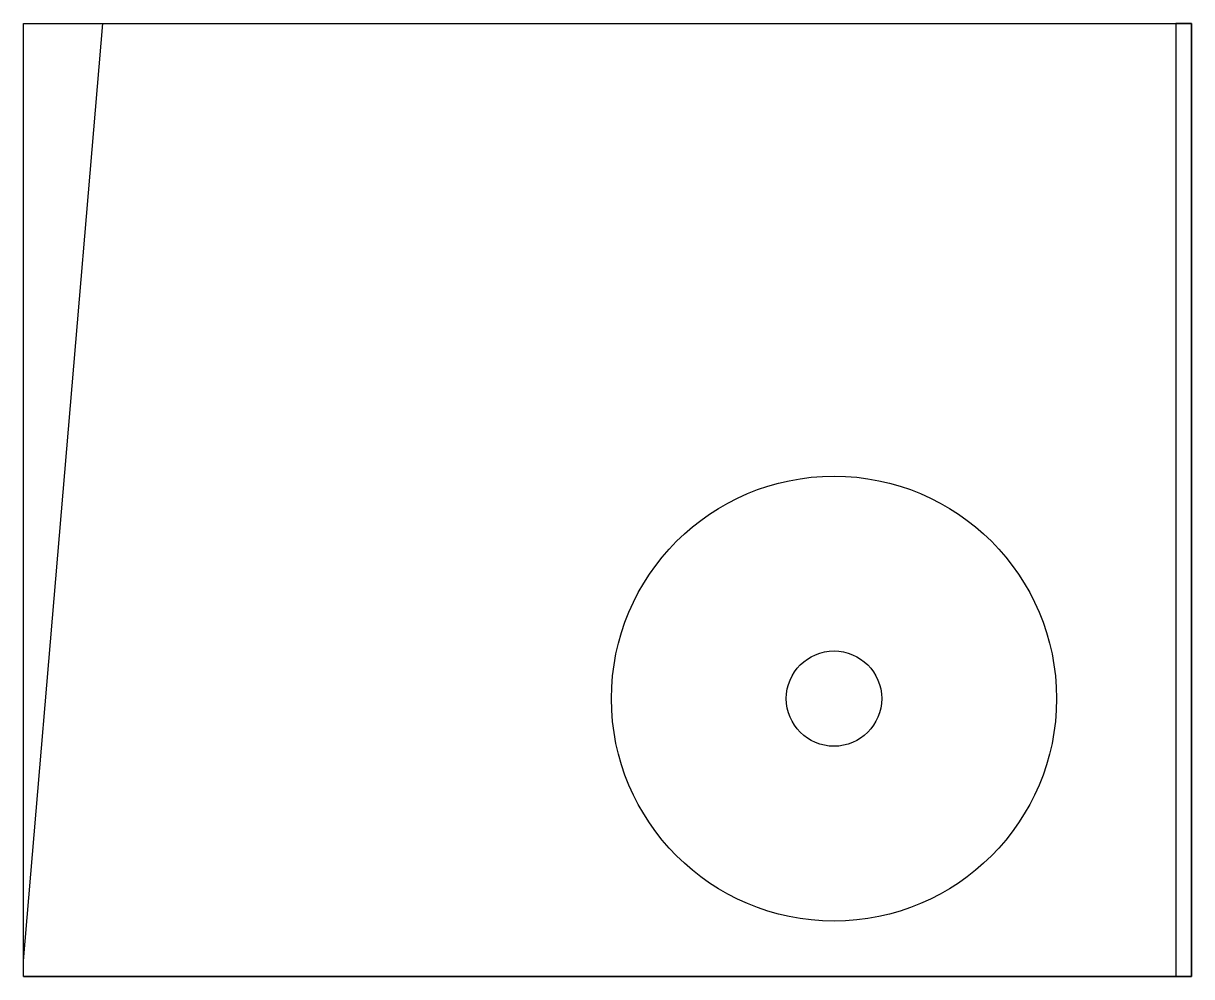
# Model space of a CAD drawing. Header units: millimetres. Extents: x -145 to 2, y 0 to 120.
import ezdxf

# ---------------------------------------------------------------- set-up
doc = ezdxf.new("R2010")
doc.units = ezdxf.units.MM
doc.layers.get('0').update_dxf_attribs({"linetype": 'CONTINUOUS'})

msp = doc.modelspace()

# ---------------------------------------------------------------- linework, layer by layer
for p, q in [((-145, 2), (-135, 120)), ((-145, 0), (-145, 2)), ((-145, 0), (0, 0))]:
    msp.add_line(p, q)
for points in [[(2, 0), (-145, 0), (-145, 1.5), (-145, 120), (-135, 120), (2, 120)], [(0, 120), (0, 0), (2, 0), (2, 120)]]:
    msp.add_lwpolyline(points, close=True)
for radius in [28, 6]:
    msp.add_circle((-43, 35), radius)

doc.saveas('drawing.dxf')
